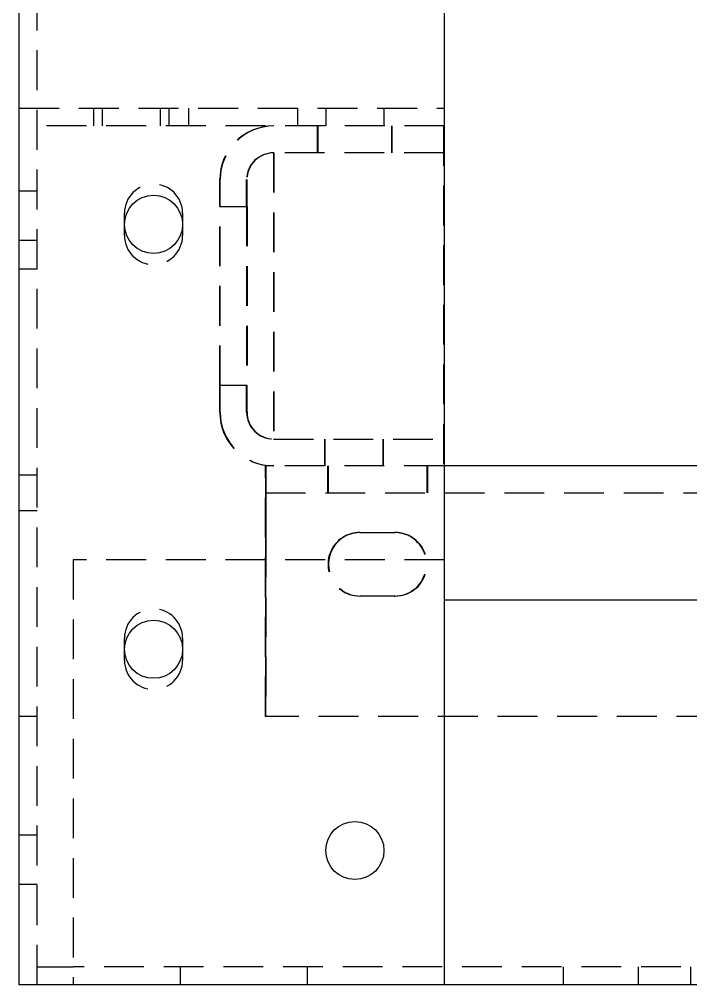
# Model space of a CAD drawing. Header units: millimetres. Extents: x -116965 to 323937, y 291661 to 566926.
# Drawn here: x -23870.7 to -23817.1, y 302774.6 to 302851.7 of the extents above; entities that cross this region are included whole.
import ezdxf

# ---------------------------------------------------------------- set-up
doc = ezdxf.new("R2010")
doc.units = ezdxf.units.MM
doc.linetypes.add('HIDDEN2', pattern=[4.7625, 3.175, -1.5875])
doc.layers.add('ALPHA', color=255, linetype='Continuous')
doc.layers.add('Pointille_Court', color=40, linetype='HIDDEN2', lineweight=25)

msp = doc.modelspace()

# ---------------------------------------------------------------- linework, layer by layer
at = {"layer": 'ALPHA'}
for p, q in [((-23870.739208, 302774.568384), (-23870.739208, 303595.996955)), ((-23836.810636, 302774.568384), (-23836.810636, 303595.996955)), ((-23810.343863, 302815.996955), (-23836.810636, 302815.996955)), ((-23476.096351, 302805.28267), (-23836.810636, 302805.28267)), ((-23836.810636, 302774.568384), (-23870.739208, 302774.568384)), ((-23476.096351, 302774.568384), (-23836.810636, 302774.568384))]:
    msp.add_line(p, q, dxfattribs=at)
for centre in [(-23860.024922, 302835.28267), (-23860.024922, 302801.354098), (-23843.953493, 302785.28267)]:
    msp.add_circle(centre, 2.321429, dxfattribs=at)
at = {"layer": 'Pointille_Court'}
for p, q in [((-23869.310636, 302774.568384), (-23869.310636, 303595.996955)), ((-23870.739208, 302844.568384), (-23836.810636, 302844.568384)), ((-23864.810636, 302844.568384), (-23864.810636, 302843.139813)), ((-23864.132065, 302844.568384), (-23864.132065, 302843.139813)), ((-23859.489208, 302844.568384), (-23859.489208, 302843.139813)), ((-23858.810636, 302844.568384), (-23858.810636, 302843.139813)), ((-23857.239208, 302844.568384), (-23857.239208, 302843.139813)), ((-23848.524922, 302844.568384), (-23848.524922, 302843.139813)), ((-23846.274922, 302844.568384), (-23846.274922, 302843.139813)), ((-23841.632065, 302844.568384), (-23841.632065, 302843.139813)), ((-23836.810636, 302843.139813), (-23869.310636, 302843.139813)), ((-23846.953493, 302843.139813), (-23846.953493, 302840.996955)), ((-23846.917779, 302843.139813), (-23846.917779, 302840.996955)), ((-23841.024922, 302843.139813), (-23841.024922, 302840.996955)), ((-23840.989208, 302843.139813), (-23840.989208, 302840.996955)), ((-23836.882065, 302843.139813), (-23836.882065, 302815.996955)), ((-23836.846351, 302843.139813), (-23836.846351, 302815.996955)), ((-23850.453513, 302840.996955), (-23850.453493, 302840.996955)), ((-23850.417798, 302840.996955), (-23850.453493, 302840.996955)), ((-23850.453493, 302840.996955), (-23850.453493, 302818.139813)), ((-23850.417798, 302840.996955), (-23850.417779, 302840.996955)), ((-23836.846351, 302840.996955), (-23850.417779, 302840.996955)), ((-23850.417779, 302840.996955), (-23850.417779, 302818.139813)), ((-23854.739208, 302836.711241), (-23854.739208, 302838.854098)), ((-23854.703493, 302836.711241), (-23854.703493, 302838.854098)), ((-23852.596351, 302836.711241), (-23852.596351, 302838.863202)), ((-23852.560636, 302836.711241), (-23852.560636, 302838.863202)), ((-23870.739208, 302837.961241), (-23869.310636, 302837.961241)), ((-23862.346351, 302834.389813), (-23862.346351, 302836.175527)), ((-23857.703493, 302836.175527), (-23857.703493, 302834.389813)), ((-23854.739208, 302822.425527), (-23854.739208, 302836.711241)), ((-23854.739208, 302836.711241), (-23854.703493, 302836.711241)), ((-23854.703493, 302822.425527), (-23854.703493, 302836.711241)), ((-23854.703493, 302836.711241), (-23852.560636, 302836.711241)), ((-23852.596351, 302836.711241), (-23852.596351, 302822.425527)), ((-23852.560636, 302836.711241), (-23852.560636, 302822.425527)), ((-23870.739208, 302834.03267), (-23869.310636, 302834.03267)), ((-23869.310636, 302831.711241), (-23870.739208, 302831.711241)), ((-23854.739208, 302820.28267), (-23854.739208, 302822.425527)), ((-23854.703493, 302822.425527), (-23854.739208, 302822.425527)), ((-23854.703493, 302820.28267), (-23854.703493, 302822.425527)), ((-23852.560636, 302822.425527), (-23854.703493, 302822.425527)), ((-23852.596351, 302820.28267), (-23852.596351, 302822.425527)), ((-23852.560636, 302820.28267), (-23852.560636, 302822.425527)), ((-23850.453493, 302818.139813), (-23850.417779, 302818.139813)), ((-23850.417779, 302818.139813), (-23836.846351, 302818.139813)), ((-23846.346351, 302815.996955), (-23846.346351, 302818.139813)), ((-23846.310636, 302815.996955), (-23846.310636, 302818.139813)), ((-23841.703493, 302815.996955), (-23841.703493, 302818.139813)), ((-23841.667779, 302815.996955), (-23841.667779, 302818.139813)), ((-23851.097296, 302815.996955), (-23851.095391, 302815.996955)), ((-23851.061582, 302815.996955), (-23851.095391, 302815.996955)), ((-23851.061582, 302815.996955), (-23851.059677, 302815.996955)), ((-23850.417779, 302815.996955), (-23851.059677, 302815.996955)), ((-23836.846351, 302815.996955), (-23850.417779, 302815.996955)), ((-23846.132058, 302815.996955), (-23846.132058, 302813.854098)), ((-23846.096344, 302815.996955), (-23846.096344, 302813.854098)), ((-23838.203487, 302815.996955), (-23838.203487, 302813.854098)), ((-23838.167772, 302815.996955), (-23838.167772, 302813.854098)), ((-23836.810636, 302815.996955), (-23836.846351, 302815.996955)), ((-23870.739208, 302815.28267), (-23869.310636, 302815.28267)), ((-23851.095391, 302813.854098), (-23851.097296, 302813.854098)), ((-23851.095391, 302813.854098), (-23851.061582, 302813.854098)), ((-23851.059677, 302813.854098), (-23851.061582, 302813.854098)), ((-23851.059677, 302813.854098), (-23461.77397, 302813.854098)), ((-23870.739208, 302812.425527), (-23869.310636, 302812.425527)), ((-23843.562258, 302810.675527), (-23843.562667, 302810.675527)), ((-23843.562258, 302810.675527), (-23843.559001, 302810.675527)), ((-23843.559001, 302810.675527), (-23843.558592, 302810.675527)), ((-23843.558592, 302810.675527), (-23843.526953, 302810.675527)), ((-23843.526543, 302810.675527), (-23843.526953, 302810.675527)), ((-23843.526543, 302810.675527), (-23843.523287, 302810.675527)), ((-23843.523287, 302810.675527), (-23843.522877, 302810.675527)), ((-23843.522877, 302810.675527), (-23840.737163, 302810.675527)), ((-23851.098384, 302795.996955), (-23851.098384, 302810.28267)), ((-23851.097976, 302810.28267), (-23851.097976, 302795.996955)), ((-23851.094711, 302795.996955), (-23851.094711, 302810.28267)), ((-23851.094303, 302810.28267), (-23851.094303, 302795.996955)), ((-23851.06267, 302795.996955), (-23851.06267, 302810.28267)), ((-23851.062262, 302810.28267), (-23851.062262, 302795.996955)), ((-23851.058997, 302795.996955), (-23851.058997, 302810.28267)), ((-23851.058589, 302810.28267), (-23851.058589, 302795.996955)), ((-23866.453493, 302808.496955), (-23866.453493, 302774.568384)), ((-23836.810636, 302808.496955), (-23866.453493, 302808.496955)), ((-23843.562262, 302805.604098), (-23843.56267, 302805.604098)), ((-23843.558997, 302805.604098), (-23843.562262, 302805.604098)), ((-23843.558589, 302805.604098), (-23843.558997, 302805.604098)), ((-23843.526956, 302805.604098), (-23843.558589, 302805.604098)), ((-23843.526548, 302805.604098), (-23843.526956, 302805.604098)), ((-23843.523283, 302805.604098), (-23843.526548, 302805.604098)), ((-23843.522875, 302805.604098), (-23843.523283, 302805.604098)), ((-23840.737161, 302805.604098), (-23843.522875, 302805.604098)), ((-23862.346351, 302800.461241), (-23862.346351, 302802.246955)), ((-23857.703493, 302802.246955), (-23857.703493, 302800.461241)), ((-23869.310636, 302795.996955), (-23870.739208, 302795.996955)), ((-23851.097976, 302795.996955), (-23851.098384, 302795.996955)), ((-23851.094711, 302795.996955), (-23851.097976, 302795.996955)), ((-23851.094303, 302795.996955), (-23851.094711, 302795.996955)), ((-23851.06267, 302795.996955), (-23851.094303, 302795.996955)), ((-23851.062262, 302795.996955), (-23851.06267, 302795.996955)), ((-23851.058997, 302795.996955), (-23851.062262, 302795.996955)), ((-23851.058589, 302795.996955), (-23851.058997, 302795.996955)), ((-23719.846351, 302795.996955), (-23851.058589, 302795.996955)), ((-23870.739208, 302786.53267), (-23869.310636, 302786.53267)), ((-23870.739208, 302782.604098), (-23869.310636, 302782.604098)), ((-23869.310636, 302775.996955), (-23866.453493, 302775.996955)), ((-23446.453493, 302775.996955), (-23866.453493, 302775.996955)), ((-23857.882065, 302774.568384), (-23857.882065, 302775.996955)), ((-23847.739208, 302774.568384), (-23847.739208, 302775.996955)), ((-23827.310636, 302774.568384), (-23827.310636, 302775.996955)), ((-23821.310636, 302774.568384), (-23821.310636, 302775.996955)), ((-23817.167779, 302775.996955), (-23817.167779, 302774.568384))]:
    msp.add_line(p, q, dxfattribs=at)
for centre, radius, start, end in [((-23850.453493, 302838.854098), 4.285714, 90, 180), ((-23850.417779, 302838.854098), 4.285714, 90, 180), ((-23850.453513, 302838.854098), 2.142857, 90, 179.75657525), ((-23850.417798, 302838.854098), 2.142857, 90, 179.75657525), ((-23860.024922, 302836.175527), 2.321429, 0, 180), ((-23860.024922, 302834.389813), 2.321429, 180, 0), ((-23850.453493, 302820.28267), 4.285714, 180, 270), ((-23850.417779, 302820.28267), 4.285714, 180, 270), ((-23850.453493, 302820.28267), 2.142857, 180, 270), ((-23850.417779, 302820.28267), 2.142857, 180, 270), ((-23843.562385, 302808.138829), 2.536698, 90.00637818, 122.31408235), ((-23843.561977, 302808.138829), 2.536698, 90.00634575, 122.31407969), ((-23843.558721, 302808.13886), 2.536667, 90.00632912, 122.31428284), ((-23843.55831, 302808.138849), 2.536678, 90.00636768, 122.3142092), ((-23843.526671, 302808.138829), 2.536698, 90.00637818, 122.31408235), ((-23843.526262, 302808.138829), 2.536698, 90.00634575, 122.31407969), ((-23843.523007, 302808.13886), 2.536667, 90.00632912, 122.31428284), ((-23843.522595, 302808.138849), 2.536678, 90.00636768, 122.3142092), ((-23840.777235, 302808.138849), 2.536678, 57.6857908, 89.99363232), ((-23840.776824, 302808.13886), 2.536667, 57.68571716, 89.99367088), ((-23840.773568, 302808.138829), 2.536698, 57.68592031, 89.99365425), ((-23840.77316, 302808.138829), 2.536698, 57.68591765, 89.99362182), ((-23840.741521, 302808.138849), 2.536678, 57.6857908, 89.99363232), ((-23840.741109, 302808.13886), 2.536667, 57.68571716, 89.99367088), ((-23840.737854, 302808.138829), 2.536698, 57.68592031, 89.99365425), ((-23840.737445, 302808.138829), 2.536698, 57.68591765, 89.99362182), ((-23860.024922, 302802.246955), 2.321429, 0, 180), ((-23860.024922, 302800.461241), 2.321429, 180, 0)]:
    msp.add_arc(centre, radius, start, end, dxfattribs=at)
for centre, major_axis, ratio, start_param, end_param in [((-23851.097296, 302810.28267), (0, 5.714286), 0.00019044, 0, 1.570796327), ((-23851.095391, 302810.28267), (0, 5.714286), 0.00019044, 4.71238898, 6.283185307), ((-23851.061582, 302810.28267), (0, 5.714286), 0.00019044, 0, 1.570796327), ((-23851.059677, 302810.28267), (0, 5.714286), 0.00019044, 4.71238898, 6.283185307), ((-23851.097296, 302810.28267), (0, 3.571429), 0.00019044, 0, 1.570796327), ((-23851.095391, 302810.28267), (0, 3.571429), 0.00019044, 4.71238898, 6.283185307), ((-23851.061582, 302810.28267), (0, 3.571429), 0.00019044, 0, 1.570796327), ((-23851.059677, 302810.28267), (0, 3.571429), 0.00019044, 4.71238898, 6.283185307), ((-23843.56267, 302808.139813), (0, 2.535714), 0.999999982, 0.564099458, 3.141592654), ((-23843.562262, 302808.139813), (0, 2.535714), 0.999999982, 0.564099458, 3.141592654), ((-23843.558997, 302808.139813), (0, 2.535714), 0.999999982, 0.564099458, 3.141592654), ((-23843.558589, 302808.139813), (0, 2.535714), 0.999999982, 0.564099458, 3.141592654), ((-23843.526956, 302808.139813), (0, 2.535714), 0.999999982, 0.564099458, 3.141592654), ((-23843.526548, 302808.139813), (0, 2.535714), 0.999999982, 0.564099458, 3.141592654), ((-23843.523283, 302808.139813), (0, 2.535714), 0.999999982, 0.564099458, 3.141592654), ((-23843.522875, 302808.139813), (0, 2.535714), 0.999999982, 0.564099458, 3.141592654), ((-23840.776956, 302808.139813), (0, 2.535714), 0.999999982, 3.141592654, 5.71908585), ((-23840.776548, 302808.139813), (0, 2.535714), 0.999999982, 3.141592654, 5.71908585), ((-23840.773283, 302808.139813), (0, 2.535714), 0.999999982, 3.141592654, 5.71908585), ((-23840.772875, 302808.139813), (0, 2.535714), 0.999999982, 3.141592654, 5.71908585), ((-23840.741241, 302808.139813), (0, 2.535714), 0.999999982, 3.141592654, 5.71908585), ((-23840.740833, 302808.139813), (0, 2.535714), 0.999999982, 3.141592654, 5.71908585), ((-23840.737569, 302808.139813), (0, 2.535714), 0.999999982, 3.141592654, 5.71908585), ((-23840.737161, 302808.139813), (0, 2.535714), 0.999999982, 3.141592654, 5.71908585)]:
    msp.add_ellipse(centre, major_axis=major_axis, ratio=ratio, start_param=start_param, end_param=end_param, dxfattribs=at)

doc.saveas('drawing.dxf')
